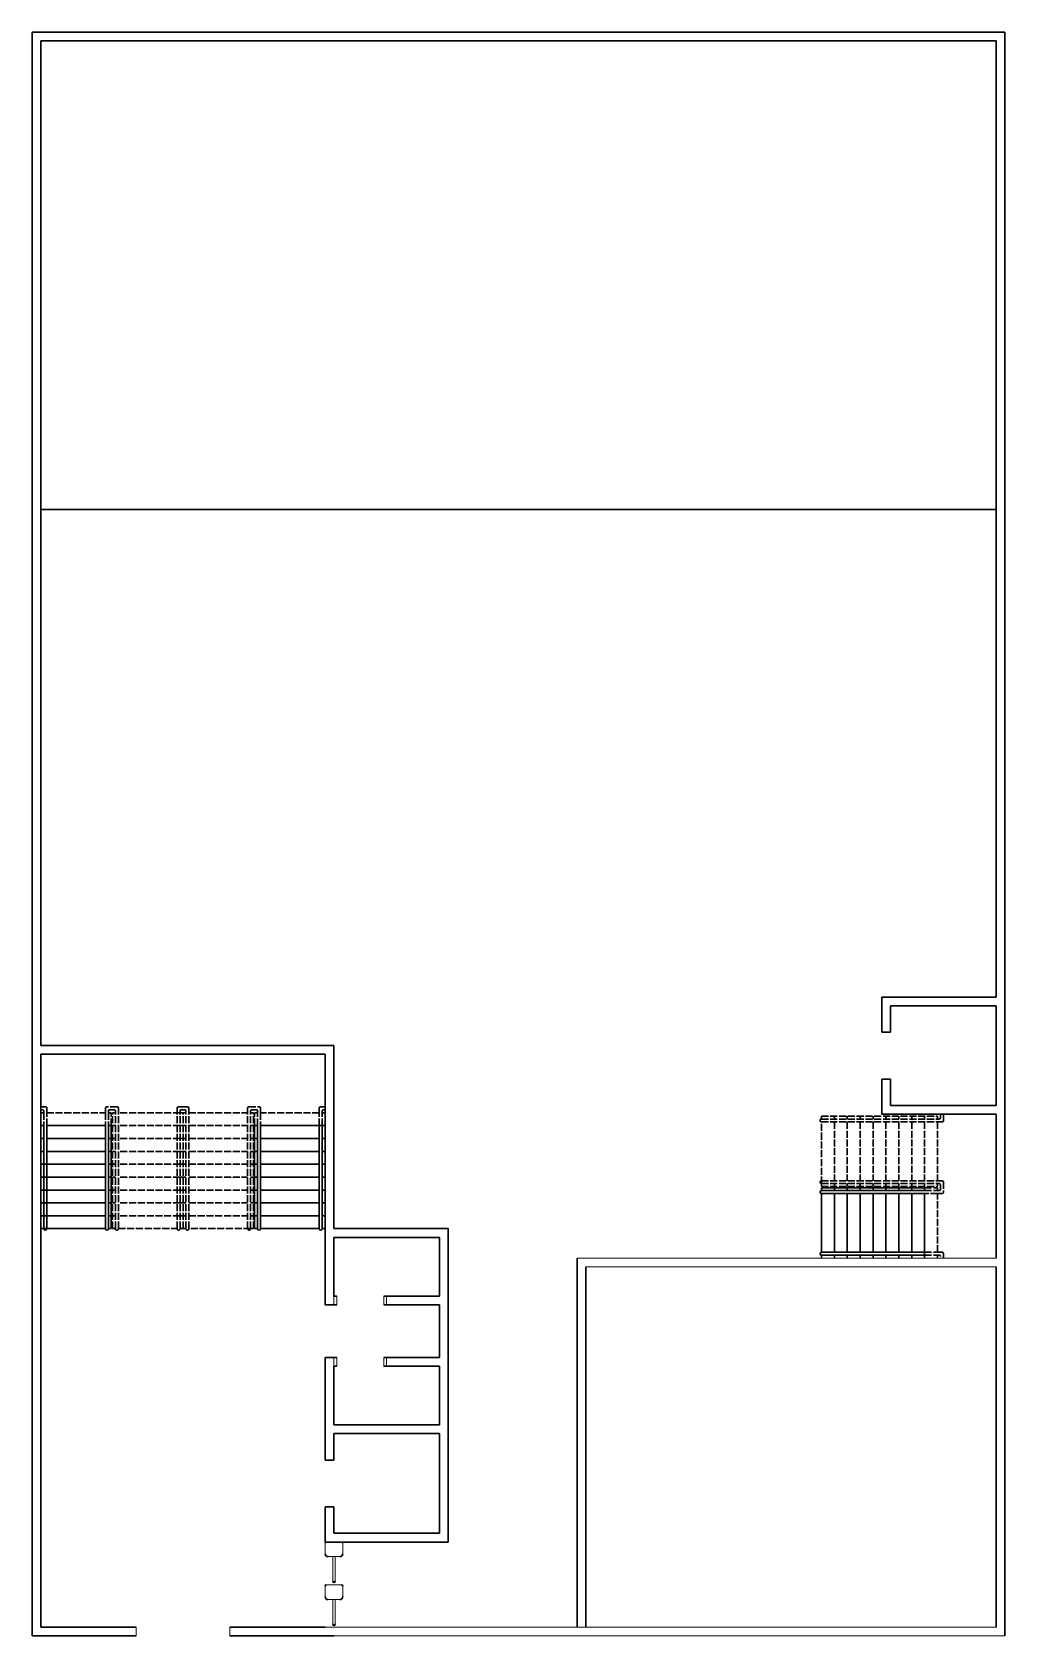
# Model space of a CAD drawing. Header units: centimetres. Extents: x 327 to 9731, y -213 to 4246.
# Drawn here: x 8071 to 9731, y 1507 to 4246 of the extents above; entities that cross this region are included whole.
import ezdxf

# ---------------------------------------------------------------- set-up
doc = ezdxf.new("R2010")
doc.units = ezdxf.units.CM
doc.linetypes.add('ACAD_ISO02W100', pattern=[15, 12, -3])
for name, color, linetype, lineweight in [('Catraca', 7, 'Continuous', 15), ('Escada', 7, 'Continuous', 30), ('Escada traço', 7, 'ACAD_ISO02W100', 30), ('Parede', 7, 'Continuous', 30), ('porta', 7, 'Continuous', 15)]:
    doc.layers.add(name, color=color, linetype=linetype, lineweight=lineweight)

msp = doc.modelspace()

# ---------------------------------------------------------------- linework, layer by layer
at = {"layer": 'Catraca'}
for p, q in [((8570.7, 1665.8), (8570.7, 1647.8)), ((8600.7, 1647.8), (8600.7, 1665.8)), ((8575.7, 1642.8), (8595.7, 1642.8)), ((8583.7, 1642.8), (8583.7, 1600.8)), ((8587.7, 1600.8), (8587.7, 1642.8)), ((8570.7, 1592.5), (8570.7, 1574.5)), ((8572.7, 1594.5), (8598.7, 1594.5)), ((8600.7, 1574.5), (8600.7, 1592.5)), ((8575.7, 1569.5), (8595.7, 1569.5)), ((8583.7, 1569.5), (8583.7, 1527.5)), ((8587.7, 1527.5), (8587.7, 1569.5))]:
    msp.add_line(p, q, dxfattribs=at)
at = {"layer": 'Escada'}
for p, q in [((9730.7, 4245.8), (8070.7, 4245.8)), ((9715.7, 4230.8), (8085.7, 4230.8)), ((8570.7, 2515.8), (8085.7, 2515.8)), ((8570.7, 2500.8), (8085.7, 2500.8)), ((8570.7, 2515.8), (8585.7, 2515.8)), ((8088.7, 2405.8), (8085.7, 2405.8)), ((8085.7, 2378.8), (8090.7, 2378.8)), ((8085.7, 2356.8), (8090.7, 2356.8)), ((8095.7, 2378.8), (8195.9, 2378.8)), ((8095.7, 2356.8), (8195.9, 2356.8)), ((8195.9, 2202.8), (8195.9, 2378.8)), ((8200.9, 2378.8), (8205.9, 2378.8)), ((8200.9, 2202.8), (8200.9, 2378.8)), ((8200.9, 2356.8), (8205.9, 2356.8)), ((8205.9, 2202.8), (8205.9, 2378.8)), ((8455.4, 2378.8), (8450.4, 2378.8)), ((8450.4, 2202.8), (8450.4, 2378.8)), ((8455.4, 2356.8), (8450.4, 2356.8)), ((8455.4, 2202.8), (8455.4, 2378.8)), ((8560.7, 2378.8), (8460.4, 2378.8)), ((8460.4, 2202.8), (8460.4, 2378.8)), ((8560.7, 2356.8), (8460.4, 2356.8)), ((8560.7, 2378.8), (8565.7, 2378.8)), ((8570.7, 2378.8), (8565.7, 2378.8)), ((8570.7, 2356.8), (8565.7, 2356.8)), ((8085.7, 2334.8), (8090.7, 2334.8)), ((8095.7, 2334.8), (8195.9, 2334.8)), ((8200.9, 2334.8), (8205.9, 2334.8)), ((8455.4, 2334.8), (8450.4, 2334.8)), ((8560.7, 2334.8), (8460.4, 2334.8)), ((8570.7, 2334.8), (8565.7, 2334.8)), ((8085.7, 2312.8), (8090.7, 2312.8)), ((8090.7, 2312.8), (8195.9, 2312.8)), ((8200.9, 2312.8), (8205.9, 2312.8)), ((8455.4, 2312.8), (8450.4, 2312.8)), ((8560.7, 2312.8), (8460.4, 2312.8)), ((8570.7, 2312.8), (8565.7, 2312.8)), ((8085.7, 2290.8), (8090.7, 2290.8)), ((8090.7, 2290.8), (8195.9, 2290.8)), ((8200.9, 2290.8), (8205.9, 2290.8)), ((8455.4, 2290.8), (8450.4, 2290.8)), ((8560.7, 2290.8), (8460.4, 2290.8)), ((8570.7, 2290.8), (8565.7, 2290.8)), ((8085.7, 2268.8), (8090.7, 2268.8)), ((8085.7, 2246.8), (8090.7, 2246.8)), ((8090.7, 2268.8), (8195.9, 2268.8)), ((8090.7, 2246.8), (8195.9, 2246.8)), ((8200.9, 2268.8), (8205.9, 2268.8)), ((8200.9, 2246.8), (8205.9, 2246.8)), ((8455.4, 2268.8), (8450.4, 2268.8)), ((8455.4, 2246.8), (8450.4, 2246.8)), ((8560.7, 2268.8), (8460.4, 2268.8)), ((8560.7, 2246.8), (8460.4, 2246.8)), ((8570.7, 2268.8), (8565.7, 2268.8)), ((8570.7, 2246.8), (8565.7, 2246.8)), ((9417.7, 2272.7), (9417.7, 2267.7)), ((9417.7, 2272.7), (9593.7, 2272.7)), ((9417.7, 2267.7), (9593.7, 2267.7)), ((9417.7, 2262.7), (9417.7, 2162.5)), ((9417.7, 2262.7), (9593.7, 2262.7)), ((9439.7, 2267.7), (9439.7, 2272.7)), ((9439.7, 2162.5), (9439.7, 2262.7)), ((9461.7, 2267.7), (9461.7, 2272.7)), ((9461.7, 2162.5), (9461.7, 2262.7)), ((9483.7, 2267.7), (9483.7, 2272.7)), ((9483.7, 2162.5), (9483.7, 2262.7)), ((9505.7, 2267.7), (9505.7, 2272.7)), ((9505.7, 2162.5), (9505.7, 2262.7)), ((9527.7, 2267.7), (9527.7, 2272.7)), ((9527.7, 2162.5), (9527.7, 2262.7)), ((9549.7, 2267.7), (9549.7, 2272.7)), ((9549.7, 2162.5), (9549.7, 2262.7)), ((9571.7, 2267.7), (9571.7, 2272.7)), ((9571.7, 2162.5), (9571.7, 2262.7)), ((9593.7, 2267.7), (9593.7, 2272.7)), ((9593.7, 2162.5), (9593.7, 2262.7)), ((8085.7, 2224.8), (8090.7, 2224.8)), ((8090.7, 2224.8), (8195.9, 2224.8)), ((8200.9, 2224.8), (8205.9, 2224.8)), ((8455.4, 2224.8), (8450.4, 2224.8)), ((8560.7, 2224.8), (8460.4, 2224.8)), ((8570.7, 2224.8), (8565.7, 2224.8)), ((8090.7, 2202.8), (8085.7, 2202.8)), ((8195.9, 2202.8), (8090.7, 2202.8)), ((8205.9, 2202.8), (8200.9, 2202.8)), ((8450.4, 2202.8), (8455.4, 2202.8)), ((8460.4, 2202.8), (8560.7, 2202.8)), ((8565.7, 2202.8), (8570.7, 2202.8)), ((9417.7, 2157.5), (9417.7, 2152.5)), ((9439.7, 2152.5), (9439.7, 2157.5)), ((9461.7, 2152.5), (9461.7, 2157.5)), ((9483.7, 2152.5), (9483.7, 2157.5)), ((9505.7, 2152.5), (9505.7, 2157.5)), ((9527.7, 2152.5), (9527.7, 2157.5)), ((9549.7, 2152.5), (9549.7, 2157.5)), ((9571.7, 2152.5), (9571.7, 2157.5)), ((9593.7, 2162.5), (9593.7, 2157.5)), ((9593.7, 2152.5), (9593.7, 2157.5))]:
    msp.add_line(p, q, dxfattribs=at)
for centre, start, end in [((9417.7, 2265.2), 90, 270), ((8093.2, 2202.8), 180, 0), ((8198.4, 2202.8), 180, 0), ((8457.9, 2202.8), 180, 0), ((8563.2, 2202.8), 180, 0), ((9417.7, 2160), 90, 270)]:
    msp.add_arc(centre, 2.5, start, end, dxfattribs=at)
at = {"layer": 'Escada traço'}
for p, q in [((8093.7, 2410.8), (8085.7, 2410.8)), ((8215.9, 2410.8), (8197.9, 2410.8)), ((8320.2, 2410.8), (8328.2, 2410.8)), ((8336.2, 2410.8), (8328.2, 2410.8)), ((8440.4, 2410.8), (8458.4, 2410.8)), ((8562.7, 2410.8), (8570.7, 2410.8)), ((8085.7, 2400.8), (8090.7, 2400.8)), ((8090.7, 2400.8), (8090.7, 2403.8)), ((8090.7, 2400.8), (8090.7, 2378.8)), ((8095.7, 2405.8), (8095.7, 2408.8)), ((8095.7, 2400.8), (8095.7, 2405.8)), ((8095.7, 2400.8), (8195.9, 2400.8)), ((8095.7, 2378.8), (8095.7, 2400.8)), ((8195.9, 2400.8), (8195.9, 2408.8)), ((8195.9, 2400.8), (8195.9, 2378.8)), ((8200.9, 2400.8), (8200.9, 2403.8)), ((8200.9, 2400.8), (8205.9, 2400.8)), ((8200.9, 2400.8), (8200.9, 2378.8)), ((8210.9, 2405.8), (8202.9, 2405.8)), ((8205.9, 2378.8), (8205.9, 2400.8)), ((8212.9, 2400.8), (8207.9, 2400.8)), ((8207.9, 2202.8), (8207.9, 2400.8)), ((8212.9, 2400.8), (8212.9, 2403.8)), ((8212.9, 2202.8), (8212.9, 2400.8)), ((8217.9, 2400.8), (8217.9, 2408.8)), ((8323.2, 2400.8), (8217.9, 2400.8)), ((8217.9, 2202.8), (8217.9, 2400.8)), ((8318.2, 2405.8), (8318.2, 2408.8)), ((8318.2, 2400.8), (8318.2, 2405.8)), ((8318.2, 2202.8), (8318.2, 2400.8)), ((8323.2, 2400.8), (8323.2, 2403.8)), ((8323.2, 2202.8), (8323.2, 2400.8)), ((8328.2, 2400.8), (8323.2, 2400.8)), ((8325.2, 2405.8), (8328.2, 2405.8)), ((8331.2, 2405.8), (8328.2, 2405.8)), ((8328.2, 2202.8), (8328.2, 2400.8)), ((8328.2, 2400.8), (8333.2, 2400.8)), ((8328.2, 2202.8), (8328.2, 2400.8)), ((8333.2, 2400.8), (8333.2, 2403.8)), ((8333.2, 2202.8), (8333.2, 2400.8)), ((8338.2, 2405.8), (8338.2, 2408.8)), ((8338.2, 2400.8), (8338.2, 2405.8)), ((8338.2, 2202.8), (8338.2, 2400.8)), ((8338.2, 2400.8), (8438.4, 2400.8)), ((8438.4, 2202.8), (8438.4, 2408.8)), ((8443.4, 2202.8), (8443.4, 2403.8)), ((8443.4, 2400.8), (8448.4, 2400.8)), ((8445.4, 2405.8), (8453.4, 2405.8)), ((8448.4, 2202.8), (8448.4, 2400.8)), ((8455.4, 2400.8), (8450.4, 2400.8)), ((8450.4, 2378.8), (8450.4, 2400.8)), ((8455.4, 2400.8), (8455.4, 2403.8)), ((8455.4, 2378.8), (8455.4, 2400.8)), ((8460.4, 2400.8), (8460.4, 2408.8)), ((8560.7, 2400.8), (8460.4, 2400.8)), ((8460.4, 2400.8), (8460.4, 2378.8)), ((8560.7, 2405.8), (8560.7, 2408.8)), ((8560.7, 2400.8), (8560.7, 2405.8)), ((8560.7, 2378.8), (8560.7, 2400.8)), ((8565.7, 2400.8), (8565.7, 2403.8)), ((8570.7, 2400.8), (8565.7, 2400.8)), ((8565.7, 2378.8), (8565.7, 2400.8)), ((8567.7, 2405.8), (8570.7, 2405.8)), ((9417.7, 2395), (9615.7, 2395)), ((9417.7, 2390), (9417.7, 2395)), ((9417.7, 2395), (9615.7, 2395)), ((9417.7, 2390), (9615.7, 2390)), ((9417.7, 2385), (9615.7, 2385)), ((9417.7, 2279.7), (9417.7, 2385)), ((9439.7, 2395), (9439.7, 2390)), ((9439.7, 2385), (9439.7, 2284.7)), ((9461.7, 2395), (9461.7, 2390)), ((9461.7, 2385), (9461.7, 2284.7)), ((9483.7, 2395), (9483.7, 2390)), ((9483.7, 2385), (9483.7, 2284.7)), ((9505.7, 2395), (9505.7, 2390)), ((9505.7, 2385), (9505.7, 2284.7)), ((9527.7, 2395), (9527.7, 2390)), ((9527.7, 2385), (9527.7, 2284.7)), ((9549.7, 2395), (9549.7, 2390)), ((9549.7, 2385), (9549.7, 2284.7)), ((9571.7, 2395), (9571.7, 2390)), ((9571.7, 2385), (9571.7, 2284.7)), ((9593.7, 2395), (9593.7, 2390)), ((9593.7, 2385), (9593.7, 2284.7)), ((9615.7, 2395), (9615.7, 2390)), ((9615.7, 2390), (9618.7, 2390)), ((9615.7, 2385), (9615.7, 2284.7)), ((9615.7, 2385), (9620.7, 2385)), ((9620.7, 2398), (9620.7, 2395)), ((9620.7, 2392), (9620.7, 2395)), ((9620.7, 2385), (9623.7, 2385)), ((9625.7, 2387), (9625.7, 2398)), ((8212.9, 2378.8), (8207.9, 2378.8)), ((8212.9, 2356.8), (8207.9, 2356.8)), ((8323.2, 2378.8), (8217.9, 2378.8)), ((8323.2, 2356.8), (8217.9, 2356.8)), ((8328.2, 2378.8), (8323.2, 2378.8)), ((8328.2, 2356.8), (8323.2, 2356.8)), ((8328.2, 2378.8), (8333.2, 2378.8)), ((8328.2, 2356.8), (8333.2, 2356.8)), ((8338.2, 2378.8), (8438.4, 2378.8)), ((8338.2, 2356.8), (8438.4, 2356.8)), ((8443.4, 2378.8), (8448.4, 2378.8)), ((8443.4, 2356.8), (8448.4, 2356.8)), ((8212.9, 2334.8), (8207.9, 2334.8)), ((8323.2, 2334.8), (8217.9, 2334.8)), ((8328.2, 2334.8), (8323.2, 2334.8)), ((8328.2, 2334.8), (8333.2, 2334.8)), ((8338.2, 2334.8), (8438.4, 2334.8)), ((8443.4, 2334.8), (8448.4, 2334.8)), ((8212.9, 2312.8), (8207.9, 2312.8)), ((8323.2, 2312.8), (8217.9, 2312.8)), ((8328.2, 2312.8), (8323.2, 2312.8)), ((8328.2, 2312.8), (8333.2, 2312.8)), ((8338.2, 2312.8), (8438.4, 2312.8)), ((8443.4, 2312.8), (8448.4, 2312.8)), ((8212.9, 2290.8), (8207.9, 2290.8)), ((8323.2, 2290.8), (8217.9, 2290.8)), ((8328.2, 2290.8), (8323.2, 2290.8)), ((8328.2, 2290.8), (8333.2, 2290.8)), ((8338.2, 2290.8), (8438.4, 2290.8)), ((8443.4, 2290.8), (8448.4, 2290.8)), ((9417.7, 2284.7), (9623.7, 2284.7)), ((9417.7, 2274.7), (9417.7, 2279.7)), ((9417.7, 2279.7), (9618.7, 2279.7)), ((9417.7, 2274.7), (9615.7, 2274.7)), ((9439.7, 2279.7), (9439.7, 2274.7)), ((9461.7, 2279.7), (9461.7, 2274.7)), ((9483.7, 2279.7), (9483.7, 2274.7)), ((9505.7, 2279.7), (9505.7, 2274.7)), ((9527.7, 2279.7), (9527.7, 2274.7)), ((9549.7, 2279.7), (9549.7, 2274.7)), ((9571.7, 2279.7), (9571.7, 2274.7)), ((9593.7, 2279.7), (9593.7, 2274.7)), ((9615.7, 2279.7), (9615.7, 2274.7)), ((9620.7, 2277.7), (9620.7, 2269.7)), ((9625.7, 2282.7), (9625.7, 2264.7)), ((8212.9, 2268.8), (8207.9, 2268.8)), ((8212.9, 2246.8), (8207.9, 2246.8)), ((8323.2, 2268.8), (8217.9, 2268.8)), ((8323.2, 2246.8), (8217.9, 2246.8)), ((8328.2, 2268.8), (8323.2, 2268.8)), ((8328.2, 2246.8), (8323.2, 2246.8)), ((8328.2, 2268.8), (8333.2, 2268.8)), ((8328.2, 2246.8), (8333.2, 2246.8)), ((8338.2, 2268.8), (8438.4, 2268.8)), ((8338.2, 2246.8), (8438.4, 2246.8)), ((8443.4, 2268.8), (8448.4, 2268.8)), ((8443.4, 2246.8), (8448.4, 2246.8)), ((9593.7, 2272.7), (9615.7, 2272.7)), ((9593.7, 2267.7), (9615.7, 2267.7)), ((9615.7, 2262.7), (9593.7, 2262.7)), ((9615.7, 2267.7), (9615.7, 2272.7)), ((9615.7, 2267.7), (9618.7, 2267.7)), ((9615.7, 2162.5), (9615.7, 2262.7)), ((9615.7, 2262.7), (9623.7, 2262.7)), ((8212.9, 2224.8), (8207.9, 2224.8)), ((8323.2, 2224.8), (8217.9, 2224.8)), ((8328.2, 2224.8), (8323.2, 2224.8)), ((8328.2, 2224.8), (8333.2, 2224.8)), ((8338.2, 2224.8), (8438.4, 2224.8)), ((8443.4, 2224.8), (8448.4, 2224.8)), ((8207.9, 2202.8), (8212.9, 2202.8)), ((8217.9, 2202.8), (8318.2, 2202.8)), ((8323.2, 2202.8), (8328.2, 2202.8)), ((8333.2, 2202.8), (8328.2, 2202.8)), ((8443.4, 2202.8), (8338.2, 2202.8)), ((8448.4, 2202.8), (8443.4, 2202.8)), ((9593.7, 2162.5), (9615.7, 2162.5)), ((9593.7, 2157.5), (9615.7, 2157.5)), ((9615.7, 2162.5), (9620.7, 2162.5)), ((9615.7, 2152.5), (9615.7, 2157.5)), ((9615.7, 2157.5), (9618.7, 2157.5)), ((9620.7, 2162.5), (9623.7, 2162.5)), ((9625.7, 2160.5), (9625.7, 2152.5))]:
    msp.add_line(p, q, dxfattribs=at)
for centre, radius, start, end in [((8093.7, 2408.8), 2, 0, 90), ((8197.9, 2408.8), 2, 90, 180), ((8215.9, 2408.8), 2, 0, 90), ((8320.2, 2408.8), 2, 90, 180), ((8336.2, 2408.8), 2, 0, 90), ((8440.4, 2408.8), 2, 90, 180), ((8458.4, 2408.8), 2, 0, 90), ((8562.7, 2408.8), 2, 90, 180), ((8088.7, 2403.8), 2, 0, 90), ((8202.9, 2403.8), 2, 90, 180), ((8210.9, 2403.8), 2, 0, 90), ((8325.2, 2403.8), 2, 90, 180), ((8331.2, 2403.8), 2, 0, 90), ((8445.4, 2403.8), 2, 90, 180), ((8453.4, 2403.8), 2, 0, 90), ((8567.7, 2403.8), 2, 90, 180), ((9417.7, 2387.5), 2.5, 90, 270), ((9618.7, 2392), 2, 270, 0), ((9623.7, 2387), 2, 270, 0), ((9417.7, 2282.2), 2.5, 90, 270), ((9618.7, 2277.7), 2, 0, 90), ((9623.7, 2282.7), 2, 0, 90), ((9618.7, 2269.7), 2, 270, 0), ((9623.7, 2264.7), 2, 270, 0), ((8215.4, 2202.8), 2.5, 180, 0), ((8320.7, 2202.8), 2.5, 180, 0), ((8335.7, 2202.8), 2.5, 180, 0), ((8440.9, 2202.8), 2.5, 180, 0), ((9618.7, 2155.5), 2, 0, 90), ((9623.7, 2160.5), 2, 0, 90)]:
    msp.add_arc(centre, radius, start, end, dxfattribs=at)
at = {"layer": 'Parede'}
for p, q in [((8070.7, 2515.8), (8070.7, 4245.8)), ((9730.7, 1507.5), (9730.7, 4245.8)), ((8085.7, 3430.8), (8085.7, 4230.8)), ((9715.7, 2598), (9715.7, 4230.8)), ((8085.7, 2830.8), (8085.7, 3430.8)), ((8085.7, 3430.8), (9715.7, 3430.8)), ((8085.7, 2515.8), (8085.7, 2830.8)), ((9715.7, 2598), (9520.7, 2598)), ((9520.7, 2598), (9520.7, 2538)), ((9535.7, 2583), (9535.7, 2538)), ((9535.7, 2583), (9715.7, 2583)), ((9715.7, 2413), (9715.7, 2583)), ((9715.7, 2583), (9715.7, 2413)), ((9535.7, 2538), (9520.7, 2538)), ((8070.7, 2202.8), (8070.7, 2515.8)), ((8085.7, 2187.8), (8085.7, 2500.8)), ((8570.7, 2187.8), (8570.7, 2500.8)), ((8585.7, 2202.8), (8585.7, 2515.8)), ((9520.7, 2458), (9520.7, 2398)), ((9535.7, 2458), (9520.7, 2458)), ((9535.7, 2458), (9535.7, 2413)), ((9535.7, 2413), (9715.7, 2413)), ((9715.7, 2398), (9520.7, 2398)), ((9715.7, 2152.5), (9715.7, 2398)), ((8090.7, 2202.8), (8090.7, 2378.8)), ((8095.7, 2202.8), (8095.7, 2378.8)), ((8560.7, 2202.8), (8560.7, 2378.8)), ((8565.7, 2202.8), (8565.7, 2378.8)), ((8070.7, 2202.8), (8070.7, 1507.5)), ((8585.7, 2202.8), (8780.7, 2202.8)), ((8780.7, 2202.8), (8780.7, 1667.8)), ((8085.7, 2187.8), (8085.7, 1522.5)), ((8570.7, 2187.8), (8570.7, 2072.8)), ((8585.7, 2187.8), (8585.7, 2087.8)), ((8585.7, 2187.8), (8765.7, 2187.8)), ((8765.7, 2187.8), (8765.7, 2087.8)), ((9000.7, 1522.5), (9000.7, 2152.5)), ((9015.7, 1522.5), (9015.7, 2137.5)), ((9417.7, 2162.5), (9593.7, 2162.5)), ((9417.7, 2157.5), (9593.7, 2157.5)), ((9715.7, 1522.5), (9715.7, 2137.5)), ((9715.7, 1837.5), (9715.7, 2137.5)), ((8585.7, 2087.8), (8590.7, 2087.8)), ((8670.7, 2087.8), (8765.7, 2087.8)), ((8570.7, 2072.8), (8590.7, 2072.8)), ((8670.7, 2072.8), (8765.7, 2072.8)), ((8765.7, 1982.8), (8765.7, 2072.8)), ((8570.7, 1982.8), (8570.7, 1807.8)), ((8570.7, 1982.8), (8590.7, 1982.8)), ((8670.7, 1982.8), (8765.7, 1982.8)), ((8585.7, 1967.8), (8585.7, 1867.8)), ((8585.7, 1967.8), (8590.7, 1967.8)), ((8670.7, 1967.8), (8765.7, 1967.8)), ((8765.7, 1867.8), (8765.7, 1967.8)), ((8585.7, 1867.8), (8765.7, 1867.8)), ((8585.7, 1852.8), (8585.7, 1807.8)), ((8585.7, 1852.8), (8765.7, 1852.8)), ((8765.7, 1852.8), (8765.7, 1682.8)), ((8585.7, 1807.8), (8570.7, 1807.8)), ((8570.7, 1727.8), (8570.7, 1667.8)), ((8585.7, 1727.8), (8570.7, 1727.8)), ((8585.7, 1727.8), (8585.7, 1682.8)), ((8585.7, 1682.8), (8765.7, 1682.8)), ((8585.7, 1667.8), (8570.7, 1667.8)), ((8585.7, 1667.8), (8780.7, 1667.8)), ((8070.7, 1507.5), (8248.2, 1507.5)), ((8085.7, 1522.5), (8248.2, 1522.5)), ((8408.2, 1522.5), (8570.7, 1522.5)), ((8408.2, 1507.5), (8585.7, 1507.5))]:
    msp.add_line(p, q, dxfattribs=at)
for centre, radius, start, end in [((8572.7, 1665.8), 2, 90, 180), ((8575.7, 1647.8), 5, 180, 270), ((8595.7, 1647.8), 5, 270, 0), ((8598.7, 1665.8), 2, 0, 90), ((8572.7, 1592.5), 2, 90, 180), ((8585.7, 1600.8), 2, 180, 0), ((8598.7, 1592.5), 2, 0, 90), ((8575.7, 1574.5), 5, 180, 270), ((8595.7, 1574.5), 5, 270, 0), ((8585.7, 1527.5), 2, 180, 0)]:
    msp.add_arc(centre, radius, start, end, dxfattribs=at)
at = {"layer": 'porta'}
for p, q in [((9000.7, 2152.5), (9715.7, 2152.5)), ((9015.7, 2137.5), (9715.7, 2137.5)), ((8585.7, 2072.8), (8585.7, 2087.8)), ((8590.7, 2087.8), (8590.7, 2072.8)), ((8670.7, 2087.8), (8670.7, 2072.8)), ((8675.7, 2072.8), (8675.7, 2087.8)), ((8585.7, 1982.8), (8585.7, 1967.8)), ((8590.7, 1967.8), (8590.7, 1982.8)), ((8670.7, 1967.8), (8670.7, 1982.8)), ((8675.7, 1982.8), (8675.7, 1967.8)), ((8248.2, 1522.5), (8248.2, 1507.5)), ((8408.2, 1522.5), (8408.2, 1507.5)), ((8570.7, 1522.5), (9715.7, 1522.5)), ((8585.7, 1507.5), (9730.7, 1507.5))]:
    msp.add_line(p, q, dxfattribs=at)

doc.saveas('drawing.dxf')
